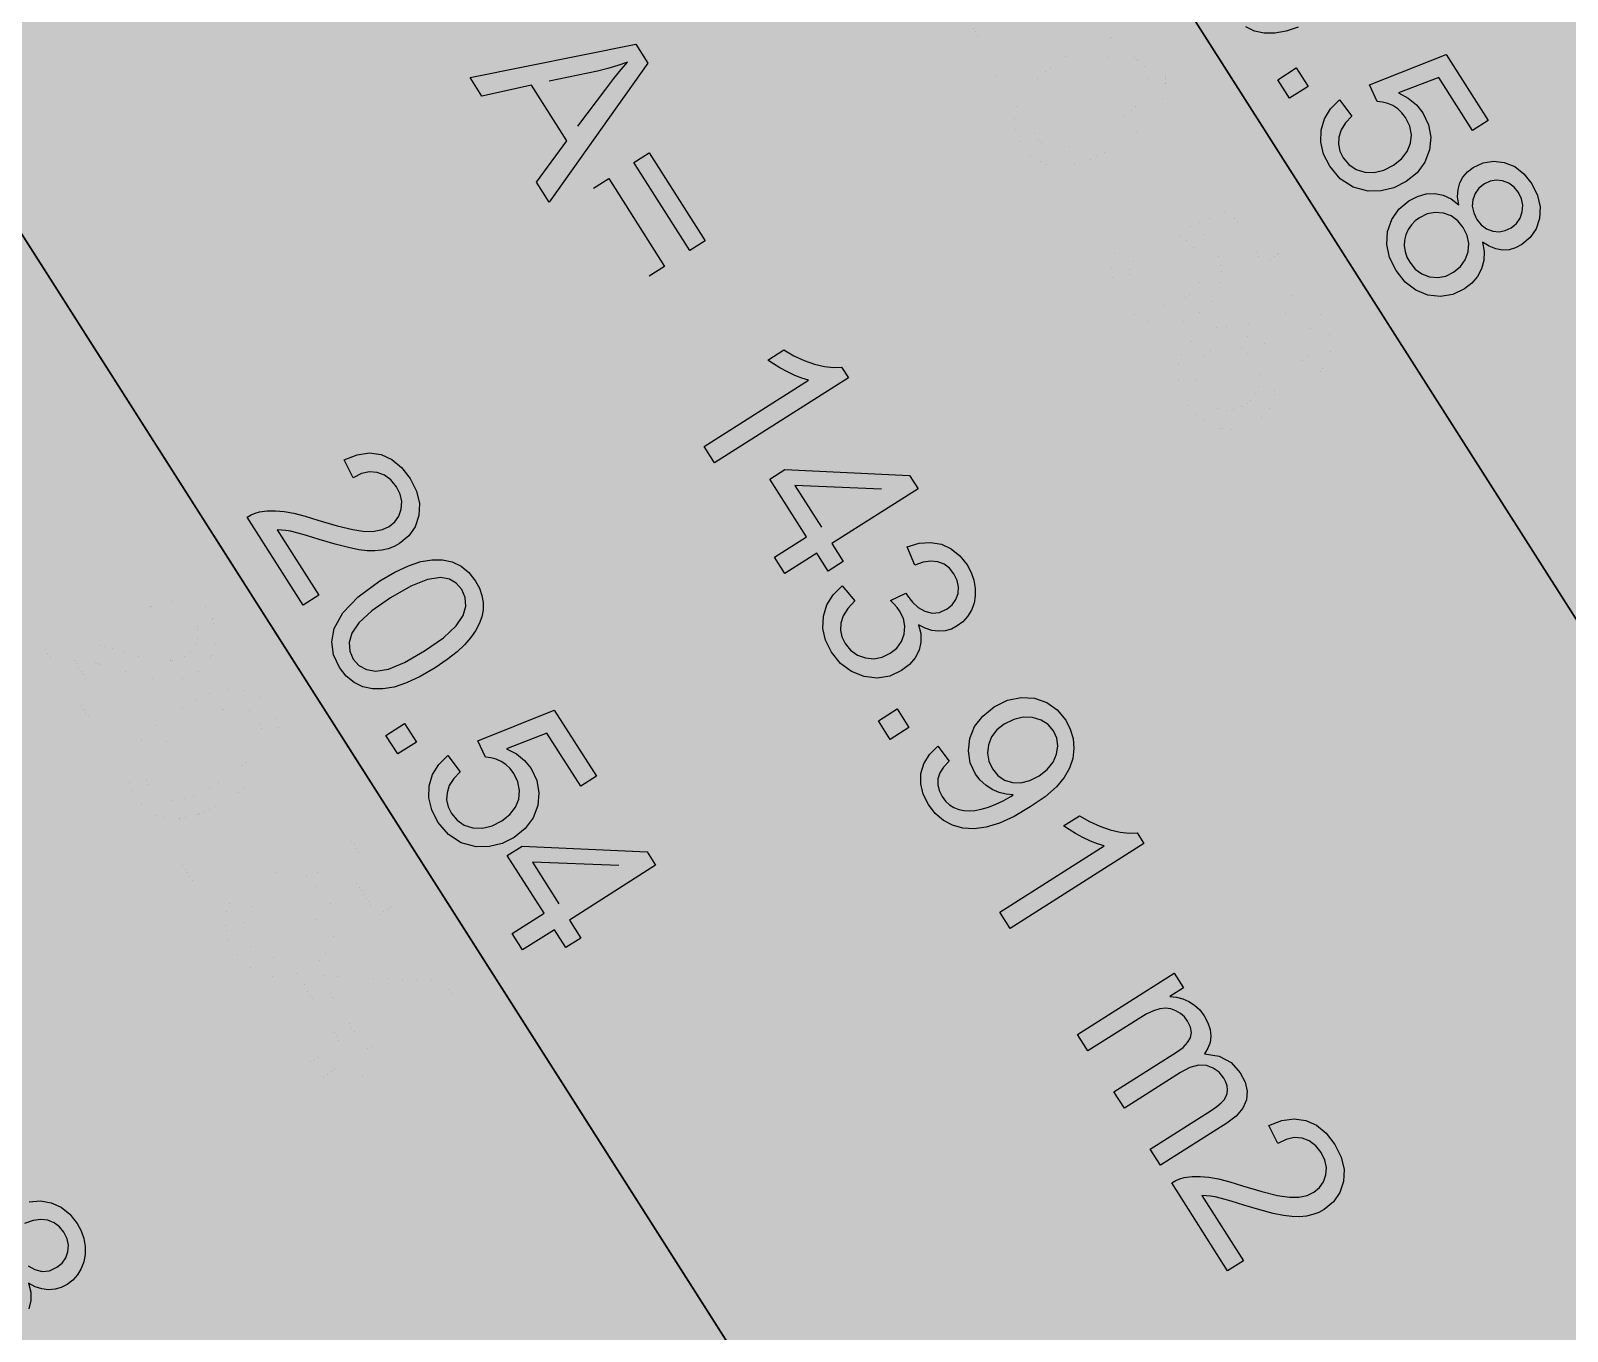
# Model space of a CAD drawing. Extents: x -5280327 to 29700, y -3925683 to 5564800.
# Drawn here: x 17989.8 to 18371.3, y 4180.4 to 4503.2 of the extents above; entities that cross this region are included whole.
import ezdxf

# ---------------------------------------------------------------- set-up
doc = ezdxf.new("R2010")
doc.units = 0
doc.linetypes.add('6', pattern=[2640.874023, 1320.437012, -1320.437012])
doc.layers.get('0').update_dxf_attribs({"linetype": 'CONTINUOUS'})
doc.layers.add('31_PREDIOS_TOTAL', color=7, linetype='CONTINUOUS')
doc.layers.add('LOTES', color=7, linetype='CONTINUOUS')

msp = doc.modelspace()

# ---------------------------------------------------------------- linework, layer by layer
at = {"color": 7, "linetype": '6', "const_width": 10343.08}
msp.add_lwpolyline([(0, 29405.62), (24528.32, 0)], dxfattribs=at)
msp.add_lwpolyline([(0, 29405.62), (24528.32, 0)], dxfattribs=at)
at = {"layer": '31_PREDIOS_TOTAL', "color": 7, "const_width": 0.00153}
for points in [[(18230.81, 4492.8), (18226.91, 4490.31), (18213.01, 4512.15)], [(18220.49, 4509), (18230.81, 4492.8)], [(18245.97, 4496.34), (18245.97, 4496.34), (18249.71, 4498.53), (18253.11, 4500.13), (18256.17, 4501.14), (18256.17, 4501.14), (18258.97, 4501.6), (18261.56, 4501.58), (18263.96, 4501.06), (18263.96, 4501.06), (18266.14, 4500.03), (18268.05, 4498.44), (18269.71, 4496.31), (18269.71, 4496.31), (18270.67, 4494.54), (18271.31, 4492.76), (18271.61, 4490.97), (18271.61, 4490.97), (18271.59, 4489.19), (18271.27, 4487.43), (18270.63, 4485.69), (18270.63, 4485.69), (18269.71, 4483.96), (18268.5, 4482.24), (18267.03, 4480.51), (18267.03, 4480.51), (18265.13, 4478.73), (18262.69, 4476.82), (18259.69, 4474.79), (18259.69, 4474.79), (18255.98, 4472.62), (18252.6, 4471.02), (18249.54, 4470.01), (18249.54, 4470.01), (18246.75, 4469.54), (18244.15, 4469.56), (18241.75, 4470.07), (18241.75, 4470.07), (18239.57, 4471.1), (18237.64, 4472.69), (18235.98, 4474.83), (18235.98, 4474.83), (18234.47, 4478.03), (18234.02, 4481.26), (18234.62, 4484.52), (18234.62, 4484.52), (18236.79, 4488.45), (18240.58, 4492.39), (18245.97, 4496.34)], [(18248.63, 4492.17), (18243.94, 4488.89), (18240.74, 4485.96), (18239.01, 4483.37), (18239.01, 4483.37), (18238.39, 4481.05), (18238.49, 4478.91), (18239.31, 4476.96), (18239.31, 4476.96), (18240.73, 4475.38), (18242.63, 4474.39), (18245.01, 4473.98), (18245.01, 4473.98), (18248.08, 4474.45), (18252.09, 4476.11), (18257.04, 4478.96), (18257.04, 4478.96), (18261.73, 4482.25), (18264.94, 4485.19), (18266.66, 4487.77), (18266.66, 4487.77), (18267.28, 4490.09), (18267.17, 4492.24), (18266.32, 4494.22), (18266.32, 4494.22), (18264.95, 4495.79), (18263.22, 4496.78), (18261.12, 4497.18), (18261.12, 4497.18), (18257.79, 4496.7), (18253.63, 4495.03), (18248.63, 4492.17)], [(18262.84, 4452.98), (18265.91, 4448.95), (18265.91, 4448.95), (18264.3, 4447.29), (18263.21, 4445.56), (18262.64, 4443.78), (18262.64, 4443.78), (18262.55, 4442), (18262.91, 4440.28), (18263.72, 4438.62), (18263.72, 4438.62), (18265.14, 4436.93), (18266.93, 4435.74), (18269.08, 4435.07), (18269.08, 4435.07), (18271.43, 4434.99), (18273.82, 4435.55), (18276.24, 4436.78), (18276.24, 4436.78), (18278.25, 4438.36), (18279.66, 4440.17), (18280.47, 4442.21), (18280.47, 4442.21), (18280.67, 4444.36), (18280.26, 4446.48), (18279.23, 4448.59), (18279.23, 4448.59), (18278.32, 4449.79), (18277.27, 4450.79), (18276.08, 4451.56), (18276.08, 4451.56), (18274.81, 4452.13), (18273.51, 4452.46), (18272.19, 4452.57), (18270.26, 4456.7), (18289.27, 4464.3), (18299.73, 4447.87), (18295.86, 4445.41), (18287.46, 4458.59), (18277.45, 4454.72), (18277.45, 4454.72), (18279.88, 4453.43), (18281.9, 4451.79), (18283.5, 4449.79), (18283.5, 4449.79), (18284.91, 4446.85), (18285.46, 4443.78), (18285.15, 4440.58), (18285.15, 4440.58), (18284.01, 4437.54), (18282.08, 4434.91), (18279.34, 4432.7), (18279.34, 4432.7), (18276.3, 4431.17), (18273.16, 4430.4), (18269.92, 4430.38), (18269.92, 4430.38), (18266.18, 4431.34), (18263, 4433.38), (18260.38, 4436.5), (18260.38, 4436.5), (18258.87, 4439.5), (18258.15, 4442.49), (18258.22, 4445.47), (18258.22, 4445.47), (18259.05, 4448.28), (18260.59, 4450.79), (18262.84, 4452.98)], [(18247.47, 4458.02), (18252.09, 4460.96), (18255.03, 4456.34), (18250.41, 4453.4), (18247.47, 4458.02)], [(18292.42, 4426.97), (18292.42, 4426.97), (18292.15, 4428.96), (18292.23, 4430.76), (18292.68, 4432.39), (18292.68, 4432.39), (18293.46, 4433.84), (18294.57, 4435.12), (18296, 4436.22), (18296, 4436.22), (18298.46, 4437.38), (18301.03, 4437.8), (18303.72, 4437.49), (18303.72, 4437.49), (18306.3, 4436.44), (18308.58, 4434.66), (18310.56, 4432.16), (18310.56, 4432.16), (18312, 4429.28), (18312.64, 4426.43), (18312.48, 4423.59), (18312.48, 4423.59), (18311.62, 4420.98), (18310.14, 4418.81), (18308.05, 4417.06), (18308.05, 4417.06), (18306.49, 4416.26), (18304.9, 4415.81), (18303.28, 4415.72), (18303.28, 4415.72), (18301.63, 4416), (18299.98, 4416.66), (18298.32, 4417.71), (18298.32, 4417.71), (18298.71, 4415.34), (18298.63, 4413.11), (18298.07, 4411.04), (18298.07, 4411.04), (18297.06, 4409.16), (18295.64, 4407.51), (18293.81, 4406.09), (18293.81, 4406.09), (18290.92, 4404.73), (18287.91, 4404.21), (18284.78, 4404.56), (18284.78, 4404.56), (18281.77, 4405.75), (18279.13, 4407.76), (18276.87, 4410.61), (18276.87, 4410.61), (18275.25, 4413.86), (18274.54, 4417.11), (18274.74, 4420.34), (18274.74, 4420.34), (18275.77, 4423.33), (18277.55, 4425.87), (18280.06, 4427.94), (18280.06, 4427.94), (18282.21, 4429.05), (18284.35, 4429.65), (18286.5, 4429.74), (18286.5, 4429.74), (18288.58, 4429.32), (18290.56, 4428.4), (18292.42, 4426.97)], [(18298.78, 4432.16), (18297.42, 4431.06), (18296.46, 4429.74), (18295.91, 4428.21), (18295.91, 4428.21), (18295.79, 4426.58), (18296.12, 4424.95), (18296.92, 4423.34), (18296.92, 4423.34), (18298.02, 4421.98), (18299.33, 4421.01), (18300.84, 4420.44), (18300.84, 4420.44), (18302.43, 4420.28), (18303.95, 4420.55), (18305.41, 4421.24), (18305.41, 4421.24), (18306.71, 4422.31), (18307.64, 4423.62), (18308.18, 4425.18), (18308.18, 4425.18), (18308.32, 4426.83), (18308.01, 4428.43), (18307.26, 4429.99), (18307.26, 4429.99), (18306.16, 4431.34), (18304.85, 4432.31), (18303.32, 4432.89), (18303.32, 4432.89), (18301.72, 4433.07), (18300.21, 4432.83), (18298.78, 4432.16)], [(18282.69, 4423.75), (18281.6, 4422.93), (18280.66, 4421.95), (18279.86, 4420.79), (18279.86, 4420.79), (18279.26, 4419.52), (18278.94, 4418.17), (18278.9, 4416.75), (18278.9, 4416.75), (18279.11, 4415.32), (18279.56, 4413.97), (18280.24, 4412.69), (18280.24, 4412.69), (18281.61, 4410.99), (18283.25, 4409.79), (18285.16, 4409.08), (18285.16, 4409.08), (18287.19, 4408.89), (18289.18, 4409.27), (18291.12, 4410.21), (18291.12, 4410.21), (18292.82, 4411.6), (18294.03, 4413.28), (18294.73, 4415.25), (18294.73, 4415.25), (18294.89, 4417.33), (18294.5, 4419.37), (18293.54, 4421.35), (18293.54, 4421.35), (18292.18, 4423.01), (18290.54, 4424.19), (18288.62, 4424.88), (18288.62, 4424.88), (18286.59, 4425.06), (18284.61, 4424.68), (18282.69, 4423.75)], [(18010.82, 4330.91), (18006.93, 4328.43), (17993.02, 4350.27), (17993.02, 4350.27), (17994.01, 4350.85), (17995.05, 4351.29), (17996.14, 4351.59), (17996.14, 4351.59), (17998.04, 4351.86), (18000.08, 4351.91), (18002.23, 4351.72), (18002.23, 4351.72), (18004.65, 4351.28), (18007.44, 4350.57), (18010.62, 4349.6), (18010.62, 4349.6), (18015.4, 4348.14), (18019.27, 4347.2), (18022.25, 4346.77), (18022.25, 4346.77), (18024.61, 4346.8), (18026.63, 4347.2), (18028.33, 4347.99), (18028.33, 4347.99), (18029.73, 4349.15), (18030.72, 4350.59), (18031.3, 4352.3), (18031.3, 4352.3), (18031.42, 4354.15), (18031.01, 4356), (18030.1, 4357.85), (18030.1, 4357.85), (18028.74, 4359.55), (18027.16, 4360.74), (18025.35, 4361.42), (18025.35, 4361.42), (18023.41, 4361.56), (18021.41, 4361.12), (18019.35, 4360.1), (18017.13, 4364.54), (18017.13, 4364.54), (18020.34, 4365.82), (18023.39, 4366.25), (18026.29, 4365.85), (18026.29, 4365.85), (18028.97, 4364.63), (18031.38, 4362.65), (18033.51, 4359.9), (18033.51, 4359.9), (18035.1, 4356.76), (18035.81, 4353.69), (18035.67, 4350.69), (18035.67, 4350.69), (18034.75, 4347.94), (18033.16, 4345.63), (18030.9, 4343.76), (18030.9, 4343.76), (18029.52, 4343.01), (18028.05, 4342.46), (18026.48, 4342.09), (18026.48, 4342.09), (18024.76, 4341.92), (18022.85, 4341.96), (18020.73, 4342.21), (18020.73, 4342.21), (18018.17, 4342.73), (18014.91, 4343.58), (18010.94, 4344.76), (18010.94, 4344.76), (18007.75, 4345.75), (18005.37, 4346.43), (18003.79, 4346.8), (18003.79, 4346.8), (18002.65, 4346.99), (18001.55, 4347.09), (18000.51, 4347.12), (18010.82, 4330.91)], [(18025.99, 4334.46), (18025.99, 4334.46), (18029.73, 4336.65), (18033.12, 4338.25), (18036.19, 4339.26), (18036.19, 4339.26), (18038.98, 4339.72), (18041.58, 4339.7), (18043.98, 4339.18), (18043.98, 4339.18), (18046.15, 4338.15), (18048.07, 4336.56), (18049.73, 4334.43), (18049.73, 4334.43), (18050.69, 4332.66), (18051.32, 4330.88), (18051.63, 4329.09), (18051.63, 4329.09), (18051.61, 4327.31), (18051.28, 4325.55), (18050.65, 4323.81), (18050.65, 4323.81), (18049.72, 4322.08), (18048.52, 4320.36), (18047.04, 4318.63), (18047.04, 4318.63), (18045.15, 4316.84), (18042.7, 4314.94), (18039.71, 4312.91), (18039.71, 4312.91), (18035.99, 4310.74), (18032.61, 4309.14), (18029.56, 4308.13), (18029.56, 4308.13), (18026.77, 4307.66), (18024.17, 4307.68), (18021.76, 4308.19), (18021.76, 4308.19), (18019.58, 4309.22), (18017.66, 4310.81), (18015.99, 4312.95), (18015.99, 4312.95), (18014.49, 4316.15), (18014.04, 4319.38), (18014.64, 4322.64), (18014.64, 4322.64), (18016.81, 4326.57), (18020.59, 4330.51), (18025.99, 4334.46)], [(18028.64, 4330.29), (18023.96, 4327.01), (18020.75, 4324.08), (18019.03, 4321.49), (18019.03, 4321.49), (18018.4, 4319.17), (18018.5, 4317.03), (18019.33, 4315.08), (18019.33, 4315.08), (18020.75, 4313.5), (18022.65, 4312.51), (18025.02, 4312.1), (18025.02, 4312.1), (18028.1, 4312.57), (18032.11, 4314.23), (18037.05, 4317.08), (18037.05, 4317.08), (18041.75, 4320.37), (18044.96, 4323.31), (18046.68, 4325.89), (18046.68, 4325.89), (18047.29, 4328.21), (18047.18, 4330.36), (18046.34, 4332.34), (18046.34, 4332.34), (18044.97, 4333.91), (18043.23, 4334.9), (18041.13, 4335.3), (18041.13, 4335.3), (18037.81, 4334.82), (18033.65, 4333.15), (18028.64, 4330.29)], [(18027.49, 4296.14), (18032.11, 4299.08), (18035.05, 4294.46), (18030.43, 4291.52), (18027.49, 4296.14)], [(18042.86, 4291.1), (18045.93, 4287.07), (18045.93, 4287.07), (18044.32, 4285.41), (18043.23, 4283.68), (18042.65, 4281.9), (18042.65, 4281.9), (18042.56, 4280.12), (18042.93, 4278.4), (18043.73, 4276.74), (18043.73, 4276.74), (18045.16, 4275.05), (18046.95, 4273.86), (18049.1, 4273.19), (18049.1, 4273.19), (18051.45, 4273.11), (18053.83, 4273.67), (18056.25, 4274.9), (18056.25, 4274.9), (18058.26, 4276.48), (18059.67, 4278.29), (18060.48, 4280.33), (18060.48, 4280.33), (18060.69, 4282.47), (18060.27, 4284.6), (18059.24, 4286.71), (18059.24, 4286.71), (18058.34, 4287.91), (18057.29, 4288.9), (18056.1, 4289.68), (18056.1, 4289.68), (18054.82, 4290.25), (18053.53, 4290.58), (18052.21, 4290.69), (18050.28, 4294.82), (18069.29, 4302.42), (18079.75, 4285.99), (18075.87, 4283.52), (18067.48, 4296.71), (18057.46, 4292.83), (18057.46, 4292.83), (18059.9, 4291.55), (18061.92, 4289.91), (18063.51, 4287.91), (18063.51, 4287.91), (18064.92, 4284.97), (18065.47, 4281.9), (18065.16, 4278.7), (18065.16, 4278.7), (18064.03, 4275.66), (18062.09, 4273.03), (18059.35, 4270.82), (18059.35, 4270.82), (18056.31, 4269.29), (18053.17, 4268.52), (18049.93, 4268.5), (18049.93, 4268.5), (18046.19, 4269.46), (18043.01, 4271.5), (18040.4, 4274.62), (18040.4, 4274.62), (18038.88, 4277.62), (18038.16, 4280.61), (18038.24, 4283.59), (18038.24, 4283.59), (18039.07, 4286.4), (18040.61, 4288.91), (18042.86, 4291.1)], [(18058.83, 4246.92), (18066.74, 4251.96), (18057.61, 4266.29), (18061.33, 4268.66), (18092.34, 4267.22), (18094.45, 4263.9), (18073.04, 4250.27), (18075.88, 4245.81), (18072.16, 4243.44), (18069.32, 4247.9), (18061.41, 4242.87), (18058.83, 4246.92)], [(18085.35, 4263.81), (18063.87, 4264.67), (18070.46, 4254.33)]]:
    msp.add_lwpolyline(points, dxfattribs=at)
at = {"layer": '31_PREDIOS_TOTAL', "color": 7}
for points in [[(18304.49, 4504.07, 33030.86), (18301.44, 4503.06, 33030.86), (18301.44, 4503.06, 33030.86), (18298.65, 4502.58, 33030.86), (18296.05, 4502.6, 33030.86), (18293.64, 4503.11, 33030.86), (18293.64, 4503.11, 33030.86), (18291.46, 4504.15, 33030.86)], [(18098.89, 4491.61, 33030.86), (18140.01, 4499.9, 33030.86), (18143.01, 4495.19, 33030.86), (18118.53, 4460.66, 33030.86), (18115.37, 4465.65, 33030.86), (18122.93, 4475.86, 33030.86), (18114.16, 4489.69, 33030.86), (18101.84, 4486.96, 33030.86), (18098.89, 4491.61, 33030.86)], [(18314.74, 4486.03, 33030.86), (18317.81, 4482, 33030.86), (18317.81, 4482, 33030.86), (18316.2, 4480.33, 33030.86), (18315.11, 4478.61, 33030.86), (18314.53, 4476.82, 33030.86), (18314.53, 4476.82, 33030.86), (18314.44, 4475.04, 33030.86), (18314.81, 4473.32, 33030.86), (18315.61, 4471.67, 33030.86), (18315.61, 4471.67, 33030.86), (18317.04, 4469.97, 33030.86), (18318.83, 4468.79, 33030.86), (18320.98, 4468.12, 33030.86), (18320.98, 4468.12, 33030.86), (18323.33, 4468.03, 33030.86), (18325.71, 4468.6, 33030.86), (18328.13, 4469.82, 33030.86), (18328.13, 4469.82, 33030.86), (18330.14, 4471.41, 33030.86), (18331.55, 4473.22, 33030.86), (18332.36, 4475.26, 33030.86), (18332.36, 4475.26, 33030.86), (18332.57, 4477.4, 33030.86), (18332.15, 4479.53, 33030.86), (18331.12, 4481.64, 33030.86), (18331.12, 4481.64, 33030.86), (18330.22, 4482.84, 33030.86), (18329.17, 4483.83, 33030.86), (18327.98, 4484.61, 33030.86), (18327.98, 4484.61, 33030.86), (18326.7, 4485.17, 33030.86), (18325.41, 4485.51, 33030.86), (18324.09, 4485.62, 33030.86), (18322.16, 4489.74, 33030.86), (18341.17, 4497.35, 33030.86), (18351.63, 4480.92, 33030.86), (18347.75, 4478.45, 33030.86), (18339.36, 4491.63, 33030.86), (18329.34, 4487.76, 33030.86), (18329.34, 4487.76, 33030.86), (18331.78, 4486.48, 33030.86), (18333.8, 4484.84, 33030.86), (18335.39, 4482.84, 33030.86), (18335.39, 4482.84, 33030.86), (18336.8, 4479.89, 33030.86), (18337.35, 4476.82, 33030.86), (18337.04, 4473.63, 33030.86), (18337.04, 4473.63, 33030.86), (18335.91, 4470.58, 33030.86), (18333.97, 4467.95, 33030.86), (18331.23, 4465.75, 33030.86), (18331.23, 4465.75, 33030.86), (18328.19, 4464.22, 33030.86), (18325.05, 4463.44, 33030.86), (18321.81, 4463.42, 33030.86), (18321.81, 4463.42, 33030.86), (18318.07, 4464.38, 33030.86), (18314.89, 4466.42, 33030.86), (18312.28, 4469.55, 33030.86), (18312.28, 4469.55, 33030.86), (18310.76, 4472.54, 33030.86), (18310.04, 4475.53, 33030.86), (18310.12, 4478.51, 33030.86), (18310.12, 4478.51, 33030.86), (18310.95, 4481.33, 33030.86), (18312.49, 4483.83, 33030.86), (18314.74, 4486.03, 33030.86)], [(18125.64, 4479.48, 33030.86), (18132.6, 4488.74, 33030.86), (18132.6, 4488.74, 33030.86), (18134.61, 4491.36, 33030.86), (18136.4, 4493.6, 33030.86), (18137.97, 4495.44, 33030.86), (18137.97, 4495.44, 33030.86), (18135.55, 4494.58, 33030.86), (18133.07, 4493.83, 33030.86), (18130.53, 4493.21, 33030.86), (18118.52, 4490.69, 33030.86)], [(18299.37, 4491.06, 33030.86), (18303.99, 4494.01, 33030.86), (18306.93, 4489.39, 33030.86), (18302.31, 4486.44, 33030.86), (18299.37, 4491.06, 33030.86)], [(18153.42, 4448.67, 33030.86), (18139.56, 4470.5, 33030.86), (18143.35, 4472.91, 33030.86), (18157.21, 4451.07, 33030.86), (18153.42, 4448.67, 33030.86)], [(18344.32, 4460.02, 33030.86), (18344.32, 4460.02, 33030.86), (18344.04, 4462, 33030.86), (18344.13, 4463.81, 33030.86), (18344.57, 4465.44, 33030.86), (18344.57, 4465.44, 33030.86), (18345.36, 4466.89, 33030.86), (18346.47, 4468.16, 33030.86), (18347.9, 4469.26, 33030.86), (18347.9, 4469.26, 33030.86), (18350.36, 4470.43, 33030.86), (18352.93, 4470.85, 33030.86), (18355.61, 4470.53, 33030.86), (18355.61, 4470.53, 33030.86), (18358.2, 4469.48, 33030.86), (18360.48, 4467.71, 33030.86), (18362.46, 4465.2, 33030.86), (18362.46, 4465.2, 33030.86), (18363.9, 4462.33, 33030.86), (18364.54, 4459.47, 33030.86), (18364.38, 4456.64, 33030.86), (18364.38, 4456.64, 33030.86), (18363.52, 4454.03, 33030.86), (18362.04, 4451.85, 33030.86), (18359.94, 4450.11, 33030.86), (18359.94, 4450.11, 33030.86), (18358.39, 4449.31, 33030.86), (18356.8, 4448.86, 33030.86), (18355.17, 4448.76, 33030.86), (18355.17, 4448.76, 33030.86), (18353.52, 4449.04, 33030.86), (18351.87, 4449.7, 33030.86), (18350.22, 4450.75, 33030.86), (18350.22, 4450.75, 33030.86), (18350.61, 4448.38, 33030.86), (18350.52, 4446.16, 33030.86), (18349.96, 4444.09, 33030.86), (18349.96, 4444.09, 33030.86), (18348.96, 4442.21, 33030.86), (18347.54, 4440.56, 33030.86), (18345.7, 4439.14, 33030.86), (18345.7, 4439.14, 33030.86), (18342.82, 4437.77, 33030.86), (18339.81, 4437.26, 33030.86), (18336.67, 4437.6, 33030.86), (18336.67, 4437.6, 33030.86), (18333.66, 4438.79, 33030.86), (18331.03, 4440.81, 33030.86), (18328.77, 4443.65, 33030.86), (18328.77, 4443.65, 33030.86), (18327.15, 4446.91, 33030.86), (18326.44, 4450.15, 33030.86), (18326.64, 4453.38, 33030.86), (18326.64, 4453.38, 33030.86), (18327.67, 4456.38, 33030.86), (18329.44, 4458.91, 33030.86), (18331.95, 4460.98, 33030.86), (18331.95, 4460.98, 33030.86), (18334.1, 4462.09, 33030.86), (18336.25, 4462.69, 33030.86), (18338.39, 4462.78, 33030.86), (18338.39, 4462.78, 33030.86), (18340.48, 4462.36, 33030.86), (18342.45, 4461.44, 33030.86), (18344.32, 4460.02, 33030.86)], [(18129.52, 4464.13, 33030.86), (18133.31, 4466.54, 33030.86), (18147.17, 4444.7, 33030.86), (18143.38, 4442.3, 33030.86)], [(18350.67, 4465.2, 33030.86), (18349.31, 4464.1, 33030.86), (18348.36, 4462.79, 33030.86), (18347.8, 4461.25, 33030.86), (18347.8, 4461.25, 33030.86), (18347.68, 4459.62, 33030.86), (18348.02, 4458, 33030.86), (18348.81, 4456.39, 33030.86), (18348.81, 4456.39, 33030.86), (18349.91, 4455.02, 33030.86), (18351.22, 4454.06, 33030.86), (18352.74, 4453.48, 33030.86), (18352.74, 4453.48, 33030.86), (18354.33, 4453.33, 33030.86), (18355.85, 4453.59, 33030.86), (18357.31, 4454.29, 33030.86), (18357.31, 4454.29, 33030.86), (18358.61, 4455.36, 33030.86), (18359.53, 4456.67, 33030.86), (18360.08, 4458.22, 33030.86), (18360.08, 4458.22, 33030.86), (18360.21, 4459.87, 33030.86), (18359.91, 4461.48, 33030.86), (18359.15, 4463.03, 33030.86), (18359.15, 4463.03, 33030.86), (18358.06, 4464.39, 33030.86), (18356.74, 4465.36, 33030.86), (18355.21, 4465.94, 33030.86), (18355.21, 4465.94, 33030.86), (18353.61, 4466.12, 33030.86), (18352.1, 4465.87, 33030.86), (18350.67, 4465.2, 33030.86)], [(18334.59, 4456.8, 33030.86), (18333.5, 4455.98, 33030.86), (18332.56, 4454.99, 33030.86), (18331.75, 4453.84, 33030.86), (18331.75, 4453.84, 33030.86), (18331.16, 4452.56, 33030.86), (18330.84, 4451.21, 33030.86), (18330.8, 4449.79, 33030.86), (18330.8, 4449.79, 33030.86), (18331.01, 4448.37, 33030.86), (18331.45, 4447.01, 33030.86), (18332.13, 4445.73, 33030.86), (18332.13, 4445.73, 33030.86), (18333.5, 4444.04, 33030.86), (18335.14, 4442.84, 33030.86), (18337.06, 4442.12, 33030.86), (18337.06, 4442.12, 33030.86), (18339.09, 4441.94, 33030.86), (18341.07, 4442.31, 33030.86), (18343.02, 4443.26, 33030.86), (18343.02, 4443.26, 33030.86), (18344.72, 4444.65, 33030.86), (18345.92, 4446.32, 33030.86), (18346.62, 4448.29, 33030.86), (18346.62, 4448.29, 33030.86), (18346.79, 4450.38, 33030.86), (18346.39, 4452.41, 33030.86), (18345.43, 4454.39, 33030.86), (18345.43, 4454.39, 33030.86), (18344.07, 4456.06, 33030.86), (18342.44, 4457.23, 33030.86), (18340.52, 4457.93, 33030.86), (18340.52, 4457.93, 33030.86), (18338.48, 4458.1, 33030.86), (18336.51, 4457.73, 33030.86), (18334.59, 4456.8, 33030.86)], [(18159.59, 4395.97, 33030.86), (18157.01, 4400.03, 33030.86), (18182.89, 4416.46, 33030.86), (18182.89, 4416.46, 33030.86), (18181.27, 4416.94, 33030.86), (18179.52, 4417.63, 33030.86), (18177.65, 4418.53, 33030.86), (18177.65, 4418.53, 33030.86), (18175.82, 4419.52, 33030.86), (18174.22, 4420.5, 33030.86), (18172.84, 4421.47, 33030.86), (18176.76, 4423.96, 33030.86), (18176.76, 4423.96, 33030.86), (18179.29, 4422.51, 33030.86), (18181.84, 4421.35, 33030.86), (18184.42, 4420.47, 33030.86), (18184.42, 4420.47, 33030.86), (18186.9, 4419.89, 33030.86), (18189.14, 4419.62, 33030.86), (18191.13, 4419.67, 33030.86), (18192.79, 4417.05, 33030.86), (18159.59, 4395.97, 33030.86)], [(18061.33, 4363.07, 33030.86), (18057.43, 4360.59, 33030.86), (18043.52, 4382.43, 33030.86), (18043.52, 4382.43, 33030.86), (18044.51, 4383.01, 33030.86), (18045.55, 4383.45, 33030.86), (18046.64, 4383.75, 33030.86), (18046.64, 4383.75, 33030.86), (18048.55, 4384.02, 33030.86), (18050.58, 4384.07, 33030.86), (18052.74, 4383.88, 33030.86), (18052.74, 4383.88, 33030.86), (18055.15, 4383.44, 33030.86), (18057.94, 4382.73, 33030.86), (18061.12, 4381.75, 33030.86), (18061.12, 4381.75, 33030.86), (18065.9, 4380.3, 33030.86), (18069.78, 4379.36, 33030.86), (18072.75, 4378.93, 33030.86), (18072.75, 4378.93, 33030.86), (18075.11, 4378.95, 33030.86), (18077.14, 4379.36, 33030.86), (18078.84, 4380.14, 33030.86), (18078.84, 4380.14, 33030.86), (18080.24, 4381.31, 33030.86), (18081.23, 4382.74, 33030.86), (18081.81, 4384.46, 33030.86), (18081.81, 4384.46, 33030.86), (18081.92, 4386.31, 33030.86), (18081.52, 4388.16, 33030.86), (18080.6, 4390.01, 33030.86), (18080.6, 4390.01, 33030.86), (18079.24, 4391.71, 33030.86), (18077.66, 4392.9, 33030.86), (18075.86, 4393.58, 33030.86), (18075.86, 4393.58, 33030.86), (18073.91, 4393.71, 33030.86), (18071.91, 4393.27, 33030.86), (18069.86, 4392.26, 33030.86), (18067.63, 4396.7, 33030.86), (18067.63, 4396.7, 33030.86), (18070.84, 4397.97, 33030.86), (18073.9, 4398.41, 33030.86), (18076.79, 4398, 33030.86), (18076.79, 4398, 33030.86), (18079.47, 4396.79, 33030.86), (18081.88, 4394.81, 33030.86), (18084.01, 4392.06, 33030.86), (18084.01, 4392.06, 33030.86), (18085.6, 4388.92, 33030.86), (18086.32, 4385.85, 33030.86), (18086.17, 4382.85, 33030.86), (18086.17, 4382.85, 33030.86), (18085.25, 4380.1, 33030.86), (18083.66, 4377.79, 33030.86), (18081.4, 4375.92, 33030.86), (18081.4, 4375.92, 33030.86), (18080.03, 4375.17, 33030.86), (18078.56, 4374.61, 33030.86), (18076.99, 4374.25, 33030.86), (18076.99, 4374.25, 33030.86), (18075.27, 4374.08, 33030.86), (18073.35, 4374.12, 33030.86), (18071.24, 4374.37, 33030.86), (18071.24, 4374.37, 33030.86), (18068.67, 4374.89, 33030.86), (18065.41, 4375.74, 33030.86), (18061.44, 4376.92, 33030.86), (18061.44, 4376.92, 33030.86), (18058.25, 4377.9, 33030.86), (18055.87, 4378.58, 33030.86), (18054.3, 4378.96, 33030.86), (18054.3, 4378.96, 33030.86), (18053.15, 4379.15, 33030.86), (18052.06, 4379.25, 33030.86), (18051.01, 4379.28, 33030.86), (18061.33, 4363.07, 33030.86)], [(18174.45, 4372.56, 33030.86), (18182.37, 4377.59, 33030.86), (18173.26, 4391.93, 33030.86), (18176.99, 4394.29, 33030.86), (18207.99, 4392.81, 33030.86), (18210.1, 4389.49, 33030.86), (18188.67, 4375.89, 33030.86), (18191.5, 4371.42, 33030.86), (18187.78, 4369.06, 33030.86), (18184.95, 4373.53, 33030.86), (18177.03, 4368.5, 33030.86), (18174.45, 4372.56, 33030.86)], [(18201, 4389.41, 33030.86), (18179.52, 4390.3, 33030.86), (18186.09, 4379.95, 33030.86)], [(18191.24, 4365.4, 33030.86), (18194.36, 4361.69, 33030.86), (18194.36, 4361.69, 33030.86), (18192.64, 4359.79, 33030.86), (18191.49, 4357.94, 33030.86), (18190.9, 4356.15, 33030.86), (18190.9, 4356.15, 33030.86), (18190.81, 4354.41, 33030.86), (18191.17, 4352.73, 33030.86), (18191.97, 4351.09, 33030.86), (18191.97, 4351.09, 33030.86), (18193.34, 4349.42, 33030.86), (18195.03, 4348.23, 33030.86), (18197.03, 4347.51, 33030.86), (18197.03, 4347.51, 33030.86), (18199.15, 4347.32, 33030.86), (18201.21, 4347.71, 33030.86), (18203.2, 4348.66, 33030.86), (18203.2, 4348.66, 33030.86), (18204.83, 4349.98, 33030.86), (18205.98, 4351.56, 33030.86), (18206.65, 4353.41, 33030.86), (18206.65, 4353.41, 33030.86), (18206.82, 4355.38, 33030.86), (18206.44, 4357.32, 33030.86), (18205.52, 4359.21, 33030.86), (18205.52, 4359.21, 33030.86), (18204.94, 4360.01, 33030.86), (18204.19, 4360.87, 33030.86), (18203.25, 4361.79, 33030.86), (18207.1, 4363.6, 33030.86), (18207.1, 4363.6, 33030.86), (18207.24, 4363.33, 33030.86), (18207.36, 4363.11, 33030.86), (18207.47, 4362.92, 33030.86), (18207.47, 4362.92, 33030.86), (18208.68, 4361.34, 33030.86), (18210.12, 4360.07, 33030.86), (18211.79, 4359.11, 33030.86), (18211.79, 4359.11, 33030.86), (18213.58, 4358.63, 33030.86), (18215.41, 4358.82, 33030.86), (18217.28, 4359.68, 33030.86), (18217.28, 4359.68, 33030.86), (18218.57, 4360.74, 33030.86), (18219.49, 4362.03, 33030.86), (18220.02, 4363.54, 33030.86), (18220.02, 4363.54, 33030.86), (18220.13, 4365.17, 33030.86), (18219.79, 4366.78, 33030.86), (18219.01, 4368.38, 33030.86), (18219.01, 4368.38, 33030.86), (18217.89, 4369.76, 33030.86), (18216.56, 4370.76, 33030.86), (18215.01, 4371.38, 33030.86), (18215.01, 4371.38, 33030.86), (18213.27, 4371.57, 33030.86), (18211.35, 4371.3, 33030.86), (18209.26, 4370.57, 33030.86), (18207.4, 4375.09, 33030.86), (18207.4, 4375.09, 33030.86), (18210.37, 4375.98, 33030.86), (18213.19, 4376.19, 33030.86), (18215.88, 4375.72, 33030.86), (18215.88, 4375.72, 33030.86), (18218.33, 4374.61, 33030.86), (18220.47, 4372.9, 33030.86), (18222.29, 4370.59, 33030.86), (18222.29, 4370.59, 33030.86), (18223.27, 4368.75, 33030.86), (18223.94, 4366.84, 33030.86), (18224.29, 4364.86, 33030.86), (18224.29, 4364.86, 33030.86), (18224.31, 4362.91, 33030.86), (18223.99, 4361.08, 33030.86), (18223.33, 4359.37, 33030.86), (18223.33, 4359.37, 33030.86), (18222.39, 4357.83, 33030.86), (18221.23, 4356.52, 33030.86), (18219.84, 4355.45, 33030.86), (18219.84, 4355.45, 33030.86), (18218.37, 4354.7, 33030.86), (18216.82, 4354.26, 33030.86), (18215.2, 4354.13, 33030.86), (18215.2, 4354.13, 33030.86), (18213.55, 4354.32, 33030.86), (18211.89, 4354.87, 33030.86), (18210.24, 4355.76, 33030.86), (18210.24, 4355.76, 33030.86), (18210.78, 4353.56, 33030.86), (18210.81, 4351.45, 33030.86), (18210.33, 4349.42, 33030.86), (18210.33, 4349.42, 33030.86), (18209.36, 4347.54, 33030.86), (18207.93, 4345.87, 33030.86), (18206.02, 4344.41, 33030.86), (18206.02, 4344.41, 33030.86), (18203.06, 4343.02, 33030.86), (18199.95, 4342.52, 33030.86), (18196.68, 4342.91, 33030.86), (18196.68, 4342.91, 33030.86), (18193.55, 4344.14, 33030.86), (18190.86, 4346.16, 33030.86), (18188.6, 4348.98, 33030.86), (18188.6, 4348.98, 33030.86), (18187.15, 4351.9, 33030.86), (18186.48, 4354.86, 33030.86), (18186.6, 4357.86, 33030.86), (18186.6, 4357.86, 33030.86), (18187.46, 4360.7, 33030.86), (18189.01, 4363.22, 33030.86), (18191.24, 4365.4, 33030.86)], [(18076.49, 4366.62, 33030.86), (18076.49, 4366.62, 33030.86), (18080.23, 4368.81, 33030.86), (18083.63, 4370.41, 33030.86), (18086.69, 4371.42, 33030.86), (18086.69, 4371.42, 33030.86), (18089.48, 4371.88, 33030.86), (18092.08, 4371.86, 33030.86), (18094.48, 4371.34, 33030.86), (18094.48, 4371.34, 33030.86), (18096.65, 4370.3, 33030.86), (18098.57, 4368.72, 33030.86), (18100.23, 4366.59, 33030.86), (18100.23, 4366.59, 33030.86), (18101.19, 4364.82, 33030.86), (18101.83, 4363.03, 33030.86), (18102.13, 4361.25, 33030.86), (18102.13, 4361.25, 33030.86), (18102.11, 4359.46, 33030.86), (18101.79, 4357.71, 33030.86), (18101.15, 4355.97, 33030.86), (18101.15, 4355.97, 33030.86), (18100.22, 4354.24, 33030.86), (18099.02, 4352.51, 33030.86), (18097.54, 4350.79, 33030.86), (18097.54, 4350.79, 33030.86), (18095.65, 4349, 33030.86), (18093.21, 4347.1, 33030.86), (18090.21, 4345.07, 33030.86), (18090.21, 4345.07, 33030.86), (18086.5, 4342.9, 33030.86), (18083.12, 4341.3, 33030.86), (18080.06, 4340.29, 33030.86), (18080.06, 4340.29, 33030.86), (18077.27, 4339.82, 33030.86), (18074.67, 4339.84, 33030.86), (18072.27, 4340.35, 33030.86), (18072.27, 4340.35, 33030.86), (18070.09, 4341.38, 33030.86), (18068.16, 4342.97, 33030.86), (18066.49, 4345.11, 33030.86), (18066.49, 4345.11, 33030.86), (18064.99, 4348.31, 33030.86), (18064.54, 4351.54, 33030.86), (18065.14, 4354.8, 33030.86), (18065.14, 4354.8, 33030.86), (18067.31, 4358.73, 33030.86), (18071.09, 4362.67, 33030.86), (18076.49, 4366.62, 33030.86)], [(18079.15, 4362.45, 33030.86), (18074.46, 4359.17, 33030.86), (18071.26, 4356.23, 33030.86), (18069.53, 4353.65, 33030.86), (18069.53, 4353.65, 33030.86), (18068.91, 4351.33, 33030.86), (18069.01, 4349.19, 33030.86), (18069.83, 4347.23, 33030.86), (18069.83, 4347.23, 33030.86), (18071.25, 4345.66, 33030.86), (18073.15, 4344.67, 33030.86), (18075.53, 4344.26, 33030.86), (18075.53, 4344.26, 33030.86), (18078.6, 4344.73, 33030.86), (18082.61, 4346.39, 33030.86), (18087.55, 4349.24, 33030.86), (18087.55, 4349.24, 33030.86), (18092.25, 4352.53, 33030.86), (18095.46, 4355.46, 33030.86), (18097.18, 4358.05, 33030.86), (18097.18, 4358.05, 33030.86), (18097.8, 4360.37, 33030.86), (18097.68, 4362.52, 33030.86), (18096.84, 4364.5, 33030.86), (18096.84, 4364.5, 33030.86), (18095.47, 4366.07, 33030.86), (18093.74, 4367.05, 33030.86), (18091.64, 4367.45, 33030.86), (18091.64, 4367.45, 33030.86), (18088.31, 4366.97, 33030.86), (18084.15, 4365.31, 33030.86), (18079.15, 4362.45, 33030.86)], [(18214.99, 4325.61, 33030.86), (18217.82, 4321.93, 33030.86), (18217.82, 4321.93, 33030.86), (18216.43, 4320.44, 33030.86), (18215.5, 4318.97, 33030.86), (18215.03, 4317.5, 33030.86), (18215.03, 4317.5, 33030.86), (18214.99, 4316.05, 33030.86), (18215.34, 4314.59, 33030.86), (18216.07, 4313.13, 33030.86), (18216.07, 4313.13, 33030.86), (18216.92, 4311.99, 33030.86), (18217.9, 4311.08, 33030.86), (18219.01, 4310.39, 33030.86), (18219.01, 4310.39, 33030.86), (18220.21, 4309.91, 33030.86), (18221.46, 4309.63, 33030.86), (18222.77, 4309.53, 33030.86), (18222.77, 4309.53, 33030.86), (18224.19, 4309.64, 33030.86), (18225.8, 4309.96, 33030.86), (18227.59, 4310.48, 33030.86), (18227.59, 4310.48, 33030.86), (18229.44, 4311.18, 33030.86), (18231.23, 4312.02, 33030.86), (18232.94, 4313.02, 33030.86), (18232.94, 4313.02, 33030.86), (18233.15, 4313.15, 33030.86), (18233.42, 4313.33, 33030.86), (18233.74, 4313.56, 33030.86), (18233.74, 4313.56, 33030.86), (18231.95, 4313.7, 33030.86), (18230.2, 4314.14, 33030.86), (18228.48, 4314.89, 33030.86), (18228.48, 4314.89, 33030.86), (18226.9, 4315.91, 33030.86), (18225.53, 4317.17, 33030.86), (18224.38, 4318.69, 33030.86), (18224.38, 4318.69, 33030.86), (18223.06, 4321.49, 33030.86), (18222.58, 4324.44, 33030.86), (18222.94, 4327.52, 33030.86), (18222.94, 4327.52, 33030.86), (18224.14, 4330.5, 33030.86), (18226.15, 4333.1, 33030.86), (18228.99, 4335.35, 33030.86), (18228.99, 4335.35, 33030.86), (18232.33, 4337.01, 33030.86), (18235.66, 4337.73, 33030.86), (18238.97, 4337.52, 33030.86), (18238.97, 4337.52, 33030.86), (18242.04, 4336.46, 33030.86), (18244.63, 4334.63, 33030.86), (18246.75, 4332.04, 33030.86), (18246.75, 4332.04, 33030.86), (18247.89, 4329.83, 33030.86), (18248.56, 4327.49, 33030.86), (18248.76, 4325.04, 33030.86), (18248.76, 4325.04, 33030.86), (18248.48, 4322.56, 33030.86), (18247.69, 4320.16, 33030.86), (18246.39, 4317.83, 33030.86), (18246.39, 4317.83, 33030.86), (18244.42, 4315.5, 33030.86), (18241.61, 4313.07, 33030.86), (18237.96, 4310.54, 33030.86), (18237.96, 4310.54, 33030.86), (18233.93, 4308.19, 33030.86), (18230.27, 4306.52, 33030.86), (18227, 4305.51, 33030.86), (18227, 4305.51, 33030.86), (18224.02, 4305.11, 33030.86), (18221.24, 4305.27, 33030.86), (18218.68, 4305.97, 33030.86), (18218.68, 4305.97, 33030.86), (18216.37, 4307.2, 33030.86), (18214.37, 4308.91, 33030.86), (18212.67, 4311.1, 33030.86), (18212.67, 4311.1, 33030.86), (18211.37, 4313.68, 33030.86), (18210.75, 4316.25, 33030.86), (18210.81, 4318.81, 33030.86), (18210.81, 4318.81, 33030.86), (18211.53, 4321.26, 33030.86), (18212.93, 4323.53, 33030.86), (18214.99, 4325.61, 33030.86)], [(18093.36, 4323.26, 33030.86), (18096.43, 4319.23, 33030.86), (18096.43, 4319.23, 33030.86), (18094.82, 4317.57, 33030.86), (18093.73, 4315.84, 33030.86), (18093.16, 4314.06, 33030.86), (18093.16, 4314.06, 33030.86), (18093.07, 4312.28, 33030.86), (18093.43, 4310.56, 33030.86), (18094.24, 4308.9, 33030.86), (18094.24, 4308.9, 33030.86), (18095.66, 4307.21, 33030.86), (18097.45, 4306.02, 33030.86), (18099.6, 4305.35, 33030.86), (18099.6, 4305.35, 33030.86), (18101.95, 4305.26, 33030.86), (18104.34, 4305.83, 33030.86), (18106.75, 4307.05, 33030.86), (18106.75, 4307.05, 33030.86), (18108.77, 4308.64, 33030.86), (18110.18, 4310.45, 33030.86), (18110.99, 4312.49, 33030.86), (18110.99, 4312.49, 33030.86), (18111.19, 4314.63, 33030.86), (18110.77, 4316.76, 33030.86), (18109.74, 4318.87, 33030.86), (18109.74, 4318.87, 33030.86), (18108.84, 4320.07, 33030.86), (18107.79, 4321.06, 33030.86), (18106.6, 4321.84, 33030.86), (18106.6, 4321.84, 33030.86), (18105.33, 4322.4, 33030.86), (18104.03, 4322.74, 33030.86), (18102.71, 4322.85, 33030.86), (18100.78, 4326.97, 33030.86), (18119.79, 4334.58, 33030.86), (18130.25, 4318.15, 33030.86), (18126.37, 4315.68, 33030.86), (18117.98, 4328.87, 33030.86), (18107.97, 4324.99, 33030.86), (18107.97, 4324.99, 33030.86), (18110.4, 4323.71, 33030.86), (18112.42, 4322.07, 33030.86), (18114.02, 4320.07, 33030.86), (18114.02, 4320.07, 33030.86), (18115.42, 4317.12, 33030.86), (18115.97, 4314.05, 33030.86), (18115.67, 4310.86, 33030.86), (18115.67, 4310.86, 33030.86), (18114.53, 4307.81, 33030.86), (18112.59, 4305.19, 33030.86), (18109.85, 4302.98, 33030.86), (18109.85, 4302.98, 33030.86), (18106.82, 4301.45, 33030.86), (18103.68, 4300.68, 33030.86), (18100.44, 4300.66, 33030.86), (18100.44, 4300.66, 33030.86), (18096.7, 4301.61, 33030.86), (18093.52, 4303.65, 33030.86), (18090.9, 4306.78, 33030.86), (18090.9, 4306.78, 33030.86), (18089.39, 4309.78, 33030.86), (18088.67, 4312.77, 33030.86), (18088.74, 4315.74, 33030.86), (18088.74, 4315.74, 33030.86), (18089.57, 4318.56, 33030.86), (18091.11, 4321.07, 33030.86), (18093.36, 4323.26, 33030.86)], [(18200.25, 4331.92, 33030.86), (18204.88, 4334.85, 33030.86), (18207.81, 4330.23, 33030.86), (18203.19, 4327.29, 33030.86), (18200.25, 4331.92, 33030.86)], [(18077.99, 4328.3, 33030.86), (18082.61, 4331.24, 33030.86), (18085.55, 4326.62, 33030.86), (18080.93, 4323.68, 33030.86), (18077.99, 4328.3, 33030.86)], [(18240.13, 4318.25, 33030.86), (18242.17, 4319.83, 33030.86), (18243.63, 4321.62, 33030.86), (18244.5, 4323.63, 33030.86), (18244.5, 4323.63, 33030.86), (18244.8, 4325.68, 33030.86), (18244.54, 4327.6, 33030.86), (18243.71, 4329.41, 33030.86), (18243.71, 4329.41, 33030.86), (18242.37, 4330.98, 33030.86), (18240.63, 4332.08, 33030.86), (18238.51, 4332.72, 33030.86), (18238.51, 4332.72, 33030.86), (18236.18, 4332.81, 33030.86), (18233.85, 4332.26, 33030.86), (18231.5, 4331.09, 33030.86), (18231.5, 4331.09, 33030.86), (18229.66, 4329.63, 33030.86), (18228.36, 4327.9, 33030.86), (18227.58, 4325.93, 33030.86), (18227.58, 4325.93, 33030.86), (18227.35, 4323.86, 33030.86), (18227.69, 4321.88, 33030.86), (18228.59, 4319.97, 33030.86), (18228.59, 4319.97, 33030.86), (18229.93, 4318.34, 33030.86), (18231.57, 4317.21, 33030.86), (18233.51, 4316.59, 33030.86), (18233.51, 4316.59, 33030.86), (18235.63, 4316.52, 33030.86), (18237.84, 4317.07, 33030.86), (18240.13, 4318.25, 33030.86)], [(18232.97, 4280.38, 33030.86), (18230.39, 4284.44, 33030.86), (18256.26, 4300.86, 33030.86), (18256.26, 4300.86, 33030.86), (18254.64, 4301.35, 33030.86), (18252.9, 4302.04, 33030.86), (18251.02, 4302.93, 33030.86), (18251.02, 4302.93, 33030.86), (18249.2, 4303.92, 33030.86), (18247.59, 4304.9, 33030.86), (18246.21, 4305.87, 33030.86), (18250.14, 4308.36, 33030.86), (18250.14, 4308.36, 33030.86), (18252.66, 4306.91, 33030.86), (18255.21, 4305.75, 33030.86), (18257.8, 4304.87, 33030.86), (18257.8, 4304.87, 33030.86), (18260.27, 4304.29, 33030.86), (18262.51, 4304.02, 33030.86), (18264.51, 4304.07, 33030.86), (18266.17, 4301.45, 33030.86), (18232.97, 4280.38, 33030.86)], [(18109.33, 4279.08, 33030.86), (18117.24, 4284.12, 33030.86), (18108.11, 4298.45, 33030.86), (18111.83, 4300.82, 33030.86), (18142.84, 4299.37, 33030.86), (18144.95, 4296.06, 33030.86), (18123.54, 4282.43, 33030.86), (18126.38, 4277.97, 33030.86), (18122.66, 4275.6, 33030.86), (18119.82, 4280.06, 33030.86), (18111.91, 4275.02, 33030.86), (18109.33, 4279.08, 33030.86)], [(18135.85, 4295.97, 33030.86), (18114.37, 4296.83, 33030.86), (18120.96, 4286.49, 33030.86)], [(18249.69, 4254.03, 33030.86), (18273.64, 4269.24, 33030.86), (18275.95, 4265.61, 33030.86), (18272.59, 4263.47, 33030.86), (18272.59, 4263.47, 33030.86), (18274.21, 4263.33, 33030.86), (18275.79, 4262.93, 33030.86), (18277.32, 4262.27, 33030.86), (18277.32, 4262.27, 33030.86), (18278.75, 4261.34, 33030.86), (18280.01, 4260.15, 33030.86), (18281.1, 4258.69, 33030.86), (18281.1, 4258.69, 33030.86), (18282.04, 4256.94, 33030.86), (18282.59, 4255.25, 33030.86), (18282.77, 4253.62, 33030.86), (18282.77, 4253.62, 33030.86), (18282.58, 4252.07, 33030.86), (18282.06, 4250.61, 33030.86), (18281.2, 4249.26, 33030.86), (18281.2, 4249.26, 33030.86), (18284.85, 4248.65, 33030.86), (18287.82, 4247.07, 33030.86), (18290.09, 4244.52, 33030.86), (18290.09, 4244.52, 33030.86), (18291.26, 4242.19, 33030.86), (18291.77, 4239.95, 33030.86), (18291.6, 4237.79, 33030.86), (18291.6, 4237.79, 33030.86), (18290.72, 4235.74, 33030.86), (18289.1, 4233.81, 33030.86), (18286.74, 4232.01, 33030.86), (18270.29, 4221.58, 33030.86), (18267.73, 4225.61, 33030.86), (18282.82, 4235.19, 33030.86), (18282.82, 4235.19, 33030.86), (18284.26, 4236.17, 33030.86), (18285.35, 4237.04, 33030.86), (18286.08, 4237.81, 33030.86), (18286.08, 4237.81, 33030.86), (18286.53, 4238.57, 33030.86), (18286.8, 4239.41, 33030.86), (18286.89, 4240.34, 33030.86), (18286.89, 4240.34, 33030.86), (18286.79, 4241.3, 33030.86), (18286.49, 4242.25, 33030.86), (18286, 4243.19, 33030.86), (18286, 4243.19, 33030.86), (18284.8, 4244.66, 33030.86), (18283.36, 4245.7, 33030.86), (18281.66, 4246.32, 33030.86), (18281.66, 4246.32, 33030.86), (18279.72, 4246.39, 33030.86), (18277.58, 4245.81, 33030.86), (18275.22, 4244.57, 33030.86), (18261.3, 4235.74, 33030.86), (18258.72, 4239.8, 33030.86), (18274.29, 4249.68, 33030.86), (18274.29, 4249.68, 33030.86), (18275.87, 4250.84, 33030.86), (18277.01, 4252.03, 33030.86), (18277.72, 4253.25, 33030.86), (18277.72, 4253.25, 33030.86), (18277.96, 4254.53, 33030.86), (18277.72, 4255.9, 33030.86), (18277.01, 4257.36, 33030.86), (18277.01, 4257.36, 33030.86), (18276.2, 4258.41, 33030.86), (18275.23, 4259.27, 33030.86), (18274.1, 4259.95, 33030.86), (18274.1, 4259.95, 33030.86), (18272.84, 4260.39, 33030.86), (18271.52, 4260.54, 33030.86), (18270.12, 4260.39, 33030.86), (18270.12, 4260.39, 33030.86), (18268.56, 4259.91, 33030.86), (18266.75, 4259.06, 33030.86), (18264.7, 4257.86, 33030.86), (18252.27, 4249.97, 33030.86), (18249.69, 4254.03, 33030.86)], [(18290.85, 4197.82, 33030.86), (18286.94, 4195.34, 33030.86), (18273.07, 4217.2, 33030.86), (18273.07, 4217.2, 33030.86), (18274.06, 4217.78, 33030.86), (18275.1, 4218.22, 33030.86), (18276.19, 4218.52, 33030.86), (18276.19, 4218.52, 33030.86), (18278.1, 4218.79, 33030.86), (18280.13, 4218.83, 33030.86), (18282.28, 4218.63, 33030.86), (18282.28, 4218.63, 33030.86), (18284.7, 4218.19, 33030.86), (18287.49, 4217.48, 33030.86), (18290.66, 4216.5, 33030.86), (18290.66, 4216.5, 33030.86), (18295.44, 4215.04, 33030.86), (18299.32, 4214.09, 33030.86), (18302.29, 4213.66, 33030.86), (18302.29, 4213.66, 33030.86), (18304.65, 4213.68, 33030.86), (18306.68, 4214.08, 33030.86), (18308.38, 4214.87, 33030.86), (18308.38, 4214.87, 33030.86), (18309.78, 4216.03, 33030.86), (18310.77, 4217.46, 33030.86), (18311.35, 4219.18, 33030.86), (18311.35, 4219.18, 33030.86), (18311.47, 4221.03, 33030.86), (18311.07, 4222.88, 33030.86), (18310.16, 4224.73, 33030.86), (18310.16, 4224.73, 33030.86), (18308.8, 4226.43, 33030.86), (18307.22, 4227.62, 33030.86), (18305.42, 4228.3, 33030.86), (18305.42, 4228.3, 33030.86), (18303.47, 4228.44, 33030.86), (18301.47, 4228.01, 33030.86), (18299.41, 4226.99, 33030.86), (18297.19, 4231.44, 33030.86), (18297.19, 4231.44, 33030.86), (18300.41, 4232.71, 33030.86), (18303.46, 4233.14, 33030.86), (18306.36, 4232.73, 33030.86), (18306.36, 4232.73, 33030.86), (18309.04, 4231.51, 33030.86), (18311.44, 4229.53, 33030.86), (18313.57, 4226.77, 33030.86), (18313.57, 4226.77, 33030.86), (18315.15, 4223.63, 33030.86), (18315.87, 4220.56, 33030.86), (18315.72, 4217.56, 33030.86), (18315.72, 4217.56, 33030.86), (18314.8, 4214.82, 33030.86), (18313.2, 4212.51, 33030.86), (18310.94, 4210.64, 33030.86), (18310.94, 4210.64, 33030.86), (18309.56, 4209.89, 33030.86), (18308.09, 4209.34, 33030.86), (18306.52, 4208.97, 33030.86), (18306.52, 4208.97, 33030.86), (18304.8, 4208.81, 33030.86), (18302.88, 4208.85, 33030.86), (18300.77, 4209.1, 33030.86), (18300.77, 4209.1, 33030.86), (18298.21, 4209.63, 33030.86), (18294.94, 4210.48, 33030.86), (18290.98, 4211.67, 33030.86), (18290.98, 4211.67, 33030.86), (18287.79, 4212.66, 33030.86), (18285.41, 4213.34, 33030.86), (18283.84, 4213.72, 33030.86), (18283.84, 4213.72, 33030.86), (18282.69, 4213.91, 33030.86), (18281.6, 4214.01, 33030.86), (18280.55, 4214.04, 33030.86), (18290.85, 4197.82, 33030.86)], [(17989.42, 4212.54, 33030.86), (17992.24, 4212.76, 33030.86), (17994.93, 4212.29, 33030.86), (17994.93, 4212.29, 33030.86), (17997.38, 4211.18, 33030.86), (17999.52, 4209.46, 33030.86), (18001.34, 4207.15, 33030.86), (18001.34, 4207.15, 33030.86), (18002.32, 4205.31, 33030.86), (18002.99, 4203.4, 33030.86), (18003.34, 4201.42, 33030.86), (18003.34, 4201.42, 33030.86), (18003.36, 4199.47, 33030.86), (18003.04, 4197.64, 33030.86), (18002.38, 4195.93, 33030.86), (18002.38, 4195.93, 33030.86), (18001.44, 4194.39, 33030.86), (18000.28, 4193.09, 33030.86), (17998.89, 4192.02, 33030.86), (17998.89, 4192.02, 33030.86), (17997.42, 4191.26, 33030.86), (17995.88, 4190.82, 33030.86), (17994.25, 4190.69, 33030.86), (17994.25, 4190.69, 33030.86), (17992.6, 4190.89, 33030.86), (17990.94, 4191.43, 33030.86), (17989.3, 4192.32, 33030.86)], [(17989.17, 4196.64, 33030.86), (17990.84, 4195.67, 33030.86), (17990.84, 4195.67, 33030.86), (17992.63, 4195.2, 33030.86), (17994.46, 4195.39, 33030.86), (17996.33, 4196.25, 33030.86), (17996.33, 4196.25, 33030.86), (17997.62, 4197.3, 33030.86), (17998.54, 4198.59, 33030.86), (17999.07, 4200.1, 33030.86), (17999.07, 4200.1, 33030.86), (17999.18, 4201.73, 33030.86), (17998.84, 4203.34, 33030.86), (17998.06, 4204.94, 33030.86), (17998.06, 4204.94, 33030.86), (17996.94, 4206.32, 33030.86), (17995.61, 4207.32, 33030.86), (17994.06, 4207.94, 33030.86), (17994.06, 4207.94, 33030.86), (17992.32, 4208.13, 33030.86), (17990.4, 4207.86, 33030.86), (17988.31, 4207.14, 33030.86)], [(17989.3, 4192.32, 33030.86), (17989.83, 4190.12, 33030.86), (17989.86, 4188.01, 33030.86), (17989.38, 4185.98, 33030.86)]]:
    msp.add_polyline3d(points, dxfattribs=at)
at = {"layer": 'LOTES', "color": 7}
for points in [[(18298.17, 4985.8, 33030.86), (18077.22, 4822.36, 33030.86), (18510.14, 4142.48, 33030.86), (18731.94, 4304.58, 33030.86), (18298.17, 4985.8, 33030.86)], [(18077.22, 4822.36, 33030.86), (17856.27, 4658.92, 33030.86), (18288.33, 3980.39, 33030.86), (18510.14, 4142.48, 33030.86), (18077.22, 4822.36, 33030.86)], [(18077.22, 4822.36, 66061.73), (18929.05, 3484.6, 66061.73)], [(17856.27, 4658.92, 33030.86), (17635.32, 4495.49, 33030.86), (18066.53, 3818.29, 33030.86), (18288.33, 3980.39, 33030.86), (17856.27, 4658.92, 33030.86)], [(17856.27, 4658.92, 66061.73), (18714.29, 3311.45, 66061.73)]]:
    msp.add_polyline3d(points, dxfattribs=at)

doc.saveas('drawing.dxf')
